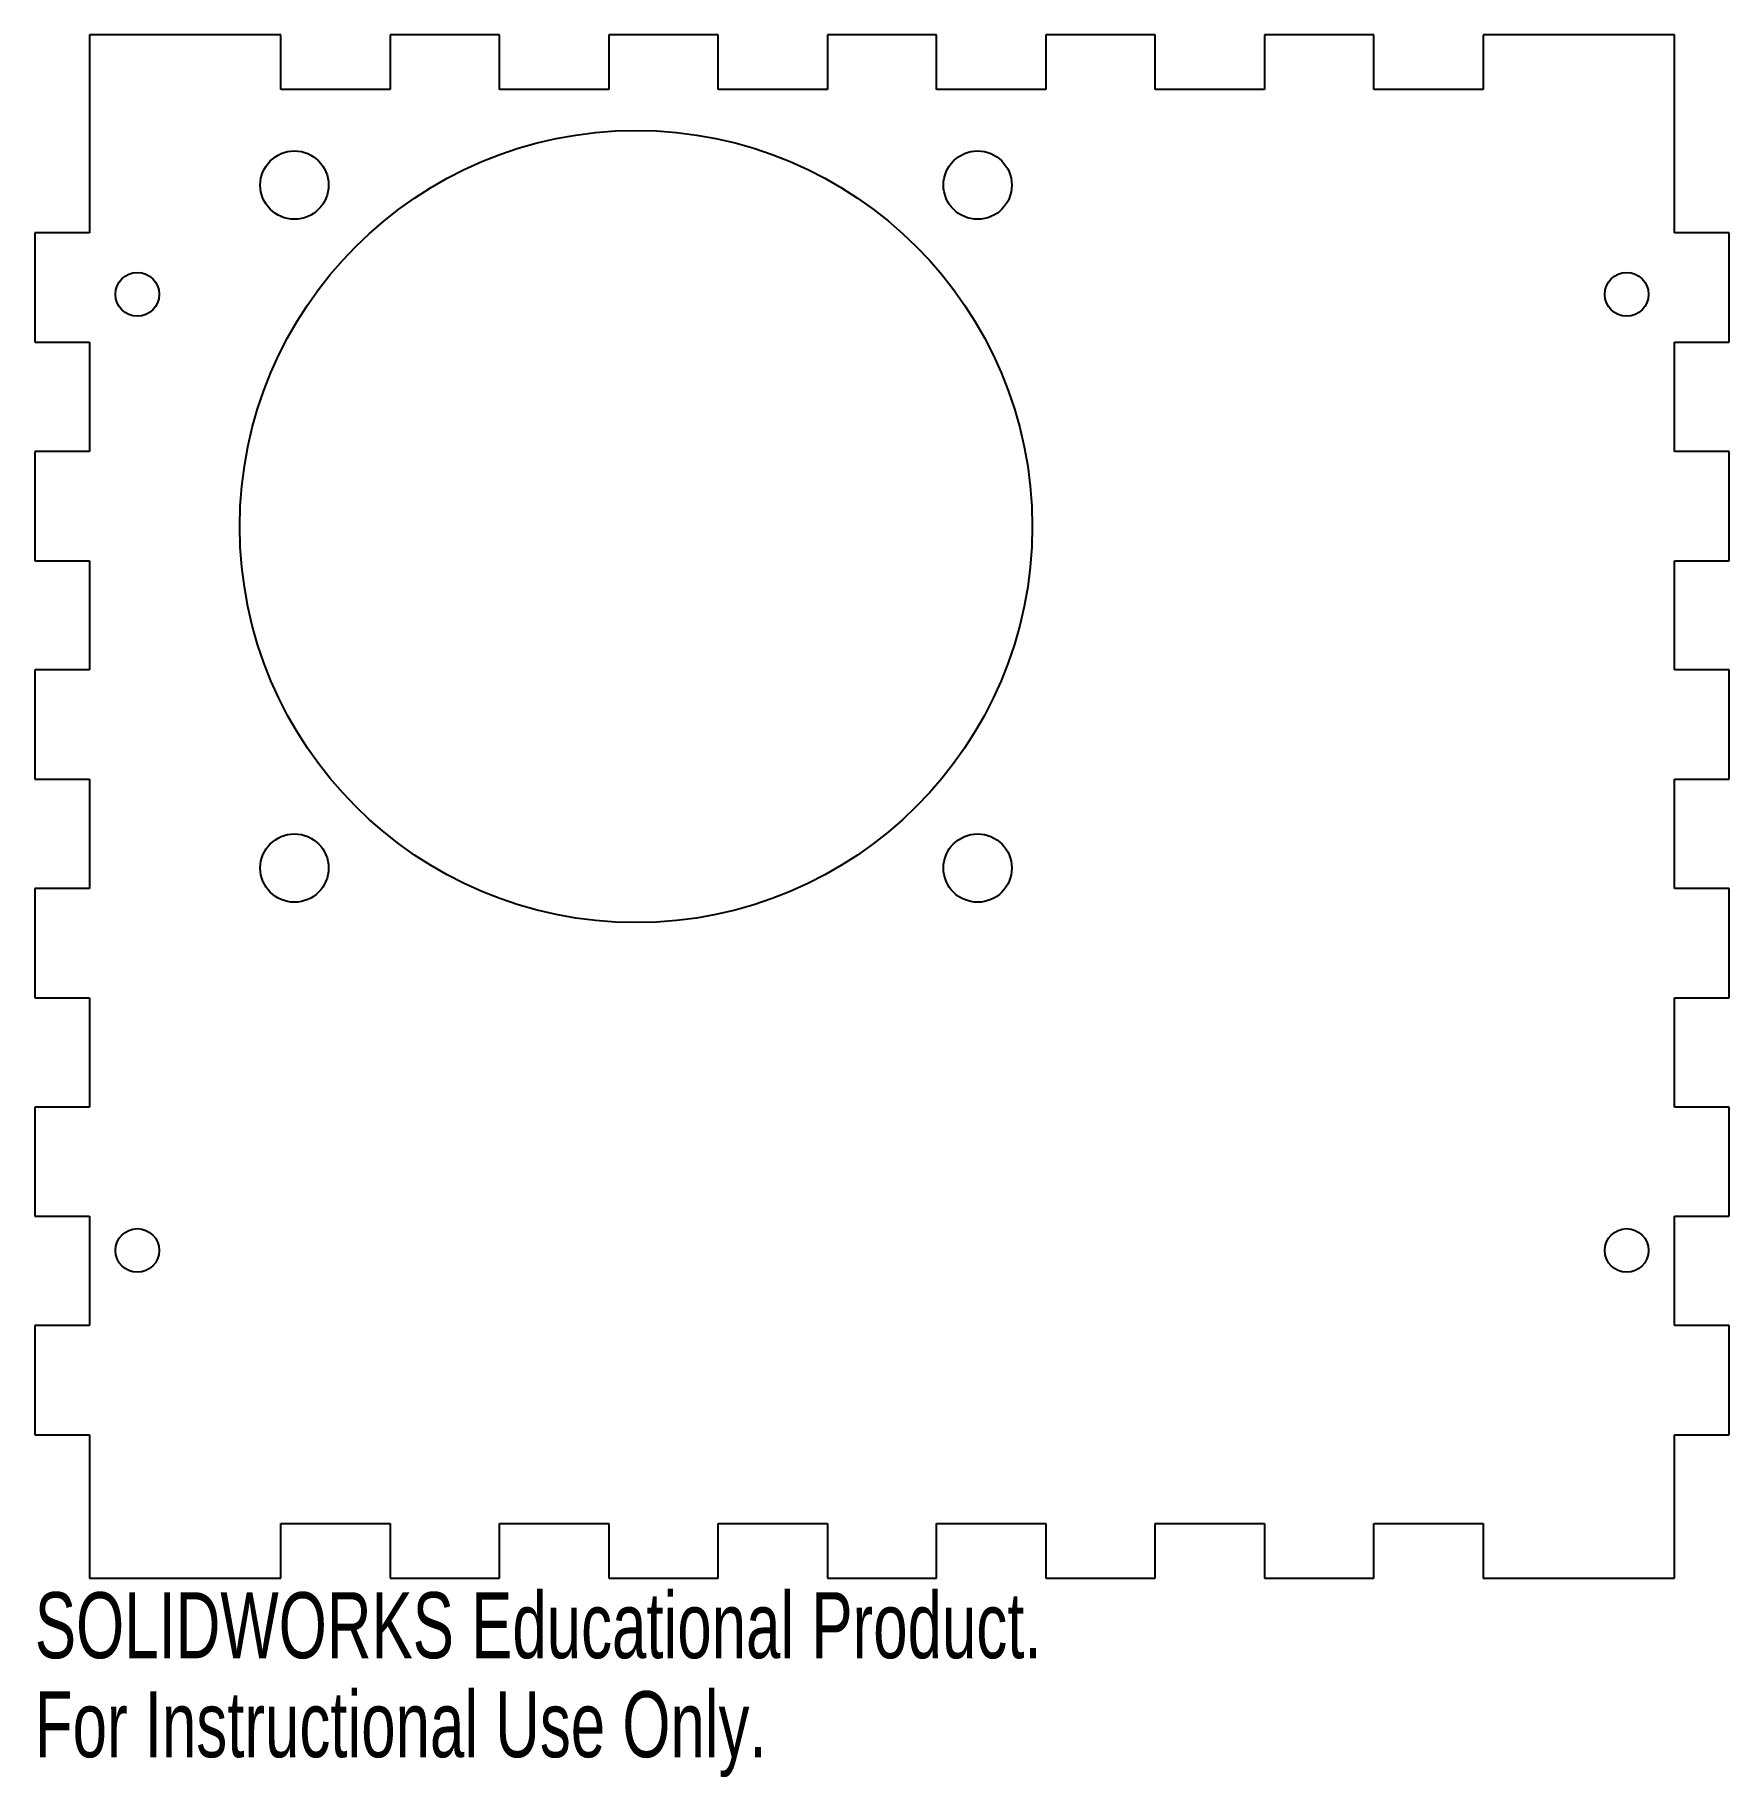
# Model space of a CAD drawing. Header units: millimetres. Extents: x 177 to 301, y 122 to 250.
import ezdxf

# ---------------------------------------------------------------- set-up
doc = ezdxf.new("R2010")
doc.units = ezdxf.units.MM
doc.styles.add('SLDTEXTSTYLE0', font='TXT', dxfattribs={"width": 0.7})

msp = doc.modelspace()

# ---------------------------------------------------------------- linework, layer by layer
at = {"color": 7, "linetype": 'Continuous', "lineweight": 25}
for p, q in [((195.001, 249.999), (181, 249.999)), ((181, 249.999), (181, 235.5)), ((195.001, 246), (195.001, 249.999)), ((211, 249.999), (203, 249.999)), ((203, 249.999), (203, 246)), ((211, 246), (211, 249.999)), ((227, 249.999), (218.999, 249.999)), ((218.999, 249.999), (218.999, 246)), ((227, 246), (227, 249.999)), ((243, 249.999), (235, 249.999)), ((235, 249.999), (235, 246)), ((243, 246), (243, 249.999)), ((259, 249.999), (251, 249.999)), ((251, 249.999), (251, 246)), ((259, 246), (259, 249.999)), ((275, 249.999), (267.001, 249.999)), ((267.001, 249.999), (267.001, 246)), ((275, 246), (275, 249.999)), ((297, 249.999), (282.999, 249.999)), ((282.999, 249.999), (282.999, 246)), ((297, 235.5), (297, 249.999)), ((203, 246), (195.001, 246)), ((218.999, 246), (211, 246)), ((235, 246), (227, 246)), ((251, 246), (243, 246)), ((267.001, 246), (259, 246)), ((282.999, 246), (275, 246)), ((181, 235.5), (176.999, 235.5)), ((176.999, 235.5), (176.999, 227.5)), ((301, 235.5), (297, 235.5)), ((301, 227.5), (301, 235.5)), ((176.999, 227.5), (181, 227.5)), ((181, 227.5), (181, 219.499)), ((297, 219.499), (297, 227.5)), ((297, 227.5), (301, 227.5)), ((181, 219.499), (176.999, 219.499)), ((176.999, 219.499), (176.999, 211.5)), ((301, 219.499), (297, 219.499)), ((301, 211.5), (301, 219.499)), ((176.999, 211.5), (181, 211.5)), ((181, 211.5), (181, 203.501)), ((297, 203.501), (297, 211.5)), ((297, 211.5), (301, 211.5)), ((181, 203.501), (176.999, 203.501)), ((176.999, 203.501), (176.999, 195.5)), ((301, 203.501), (297, 203.501)), ((301, 195.5), (301, 203.501)), ((176.999, 195.5), (181, 195.5)), ((181, 195.5), (181, 187.5)), ((297, 187.5), (297, 195.5)), ((297, 195.5), (301, 195.5)), ((181, 187.5), (176.999, 187.5)), ((176.999, 187.5), (176.999, 179.5)), ((301, 187.5), (297, 187.5)), ((301, 179.5), (301, 187.5)), ((176.999, 179.5), (181, 179.5)), ((181, 179.5), (181, 171.5)), ((297, 171.5), (297, 179.5)), ((297, 179.5), (301, 179.5)), ((181, 171.5), (176.999, 171.5)), ((176.999, 171.5), (176.999, 163.5)), ((301, 171.5), (297, 171.5)), ((301, 163.5), (301, 171.5)), ((176.999, 163.5), (181, 163.5)), ((181, 163.5), (181, 155.499)), ((297, 155.499), (297, 163.5)), ((297, 163.5), (301, 163.5)), ((181, 155.499), (176.999, 155.499)), ((176.999, 155.499), (176.999, 147.5)), ((301, 155.499), (297, 155.499)), ((301, 147.5), (301, 155.499)), ((176.999, 147.5), (181, 147.5)), ((181, 147.5), (181, 137.001)), ((297, 137.001), (297, 147.5)), ((297, 147.5), (301, 147.5)), ((195.001, 137.001), (195.001, 141)), ((195.001, 141), (203, 141)), ((203, 141), (203, 137.001)), ((211, 137.001), (211, 141)), ((211, 141), (218.999, 141)), ((218.999, 141), (218.999, 137.001)), ((227, 137.001), (227, 141)), ((227, 141), (235, 141)), ((235, 141), (235, 137.001)), ((243, 137.001), (243, 141)), ((243, 141), (251, 141)), ((251, 141), (251, 137.001)), ((259, 137.001), (259, 141)), ((259, 141), (267.001, 141)), ((267.001, 141), (267.001, 137.001)), ((275, 137.001), (275, 141)), ((275, 141), (282.999, 141)), ((282.999, 141), (282.999, 137.001)), ((181, 137.001), (195.001, 137.001)), ((203, 137.001), (211, 137.001)), ((218.999, 137.001), (227, 137.001)), ((235, 137.001), (243, 137.001)), ((251, 137.001), (259, 137.001)), ((267.001, 137.001), (275, 137.001)), ((282.999, 137.001), (297, 137.001))]:
    msp.add_line(p, q, dxfattribs=at)
for centre, radius in [((220.999, 213.999), 29), ((195.999, 238.999), 2.5), ((245.999, 238.999), 2.5), ((184.499, 230.999), 1.6), ((293.499, 230.999), 1.6), ((195.999, 188.999), 2.5), ((245.999, 188.999), 2.5), ((184.499, 160.999), 1.6), ((293.499, 160.999), 1.6)]:
    msp.add_circle(centre, radius, dxfattribs=at)

# ---------------------------------------------------------------- texts
at = {"color": 7, "linetype": 'Continuous', "char_height": 4.83362, "attachment_point": 1, "style": 'SLDTEXTSTYLE0'}
for s, insert in [('SOLIDWORKS Educational Product.', (176.999, 135.981)), ('For Instructional Use Only.', (176.999, 128.731))]:
    msp.add_mtext(s, dxfattribs=dict(at, insert=insert))

doc.saveas('drawing.dxf')
